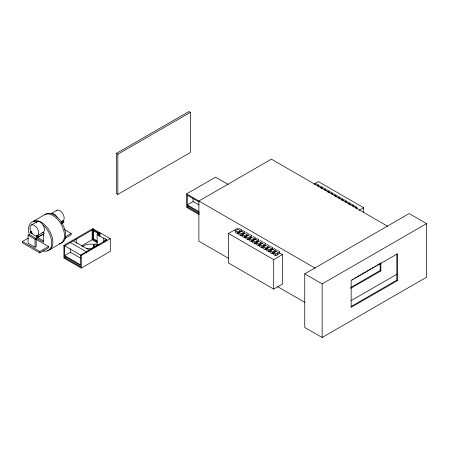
<?xml version="1.0" encoding="UTF-8"?>
<svg xmlns="http://www.w3.org/2000/svg" width="449" height="449" viewBox="0 0 449 449"><rect width="100%" height="100%" fill="white"/><g stroke="black" fill="none" stroke-linecap="round" stroke-linejoin="round"><path stroke-width="0.67" d="M235.136 230.651L237.459 231.993L239.485 230.82L241.225 229.142L241.225 230.82L239.485 232.492L237.459 233.665L235.136 232.324L235.136 230.651L240.069 228.474M242.46 234.793L240.939 235.674L238.615 234.333L238.615 232.661L240.939 234.002L242.965 232.829L244.705 231.151L244.705 232.829L243.403 234.086M242.095 234.67L244.419 236.011L246.445 234.838L248.185 233.16L248.185 234.838L246.445 236.511L244.419 237.684L242.095 236.342L242.095 234.67L247.029 232.492M249.419 238.812L247.899 239.693L245.575 238.352L245.575 236.679L247.899 238.021L249.93 236.848L251.67 235.169L251.67 236.848L250.362 238.105M253.41 238.857L255.15 237.179L255.15 238.857L253.41 240.529L253.41 238.857L251.378 240.03L249.055 238.688L249.055 240.361L251.378 241.702L252.394 241.119M256.379 242.83L254.858 243.712L252.54 242.37L252.54 240.698L254.858 242.039L256.89 240.866L258.63 239.188L258.63 240.866L257.322 242.123M256.02 242.707L258.338 244.048L260.369 242.875L262.109 241.197L262.109 242.875L260.369 244.548L258.338 245.721L256.02 244.379L256.02 242.707L260.948 240.529M263.849 246.557L261.818 247.73L259.5 246.389L259.5 244.716L261.818 246.058L263.849 244.885L265.589 243.206L265.589 244.885L264.281 246.142M267.329 246.894L269.069 245.216L269.069 246.894L267.329 248.566L267.329 246.894L265.297 248.067L262.979 246.726L262.979 248.398L265.297 249.739L266.313 249.156M270.809 248.903L270.809 250.576L268.777 251.749L266.459 250.407L266.459 248.735L268.777 250.076L270.809 248.903L272.549 247.225L272.549 248.903L271.247 250.16M274.288 250.912L274.288 252.585L272.257 253.758L269.939 252.417L269.939 250.744L272.257 252.085L274.288 250.912L276.028 249.234L276.028 250.912L274.726 252.17M273.419 252.753L275.742 254.095L277.768 252.922L279.508 251.244L279.508 252.922L277.768 254.594L275.742 255.767L273.419 254.426L273.419 252.753L278.352 250.576M30.128 232.088L30.897 231.538L31.98 233.272L31.211 233.828L30.942 233.396L31.424 233.048L30.88 232.178L30.397 232.526L30.128 232.088L31.29 231.42M63.898 245.362L80.579 255.105L80.579 264.815L64.628 255.604L64.628 245.895L93.628 229.153L110.302 238.666L110.302 251.339L81.303 268.081L63.898 258.035L63.898 245.362L92.904 228.62L93.628 229.153L93.628 238.862L81.544 245.839M110.302 238.666L81.303 255.408L80.579 255.105L106.677 240.041L106.677 239.609L103.781 237.931L103.781 242.527M116.381 153.378L188.883 111.52L190.337 112.357L190.337 152.542L117.829 194.406L116.381 193.57L116.381 153.378L117.829 154.22L190.337 112.357M31.464 224.927L37.267 221.576M56.989 210.188L51.186 213.539A6.151 3.553 60 0 1 57.326 217.574M28.085 235.209L29.247 234.535L36.206 238.554L36.206 246.591L35.05 247.264L28.085 243.246L28.085 235.209L35.05 239.227L36.206 238.554M31.211 233.828L32.373 233.16M35.954 239.244L48.554 246.523L48.554 247.859L39.849 252.882L22.45 242.836L22.45 241.5L28.248 238.15M37.767 235.512L43.57 232.161L44.333 233.609L38.26 237.078L37.783 236.168L37.233 236.404L37.71 237.313L37.441 237.431L36.678 235.978L37.767 235.512L38.53 236.96L38.26 237.078M60.974 222.115L63.292 220.773L64.055 222.221L61.462 223.681M37.441 237.431L43.514 233.963M61.496 223.58L63.236 222.575L62.961 222.693M36.638 235.624L36.638 238.307L37.8 237.633L43.604 240.984M22.45 241.5L39.849 251.547L48.554 246.523M65.374 236.808L71.172 233.458L71.172 234.799L64.213 238.817M49.485 249.835L61.086 243.133M100.009 236.303L100.009 232.84L99.285 233.256L98.415 232.756L97.686 233.171L97.686 234.558M98.32 244.924L97.107 244.222L97.107 234.513L98.555 233.676L98.555 235.759M64.628 255.604L70.426 252.259L80.472 258.057M64.628 257.614L80.579 266.824L80.579 265.651L64.628 256.446L64.628 257.614L65.835 256.918M93.426 245.277L95.749 243.936L97.478 244.935L95.16 246.277L93.426 245.277L93.426 246.619L94.582 247.281M103.781 241.281L106.677 239.609M91.108 248.628L94.587 246.619M199.176 214.577L186.576 207.303L186.576 193.906L215.576 177.164L228.176 184.438M199.115 201.983L187.3 195.163L187.3 204.873L193.098 201.528L199.008 204.935M199.115 212.534L187.3 205.709L187.3 206.882L188.507 206.186M279.508 252.922L282.41 254.594L282.41 284.065L273.71 289.089L228.468 262.968L228.468 233.497L237.167 228.474L238.329 229.142M314.311 183.933L318.375 181.592L363.617 207.713L363.617 212.512M314.822 184.646L316.343 183.77L318.661 185.106L318.661 186.784M317.14 185.987L318.661 185.106M238.615 232.661L243.549 230.483M318.302 186.655L319.823 185.779L322.141 187.115L322.141 188.793M320.62 187.996L322.141 187.115M321.781 188.664L323.302 187.789L325.62 189.124L325.62 190.803M324.099 190.006L325.62 189.124M245.575 236.679L250.508 234.501M325.261 190.673L326.782 189.798L329.106 191.134L329.106 192.251M327.579 192.015L329.106 191.134M249.055 238.688L253.988 236.511M328.741 192.683L330.262 191.807L332.586 193.143L332.586 194.821M331.059 194.024L332.586 193.143M252.54 240.698L257.468 238.52M332.221 194.692L333.742 193.816L336.065 195.152L336.065 196.83M334.539 196.033L336.065 195.152M335.7 196.701L337.221 195.826L339.545 197.162L339.545 198.84M338.024 198.043L339.545 197.162M259.5 244.716L264.427 242.539M339.18 198.711L340.701 197.835L343.025 199.171L343.025 200.288M341.504 200.052L343.025 199.171M262.979 246.726L267.907 244.548M342.66 200.72L344.187 199.844L346.505 201.18L346.505 202.858M344.984 202.061L346.505 201.18M266.459 248.735L271.387 246.557M346.14 202.729L347.666 201.854L349.984 203.189L349.984 204.867M348.463 204.071L349.984 203.189M269.939 250.744L274.867 248.566M349.619 204.738L351.146 203.863L353.464 205.199L353.464 206.877M352.448 205.788L353.464 205.199M353.105 206.748L354.626 205.872L356.944 207.208L356.944 208.886M355.423 208.089L356.944 207.208M228.468 233.497L273.71 259.617L282.41 254.594M358.976 210.39L363.617 207.713M304.742 273.851L409.151 213.572L426.55 223.619L426.55 277.201L322.141 337.48L304.742 327.433L304.742 273.851L322.141 283.897L426.55 223.619M351.932 279.761L353.122 279.07M354.312 278.386L355.501 277.701M356.691 277.011L360.856 274.608M362.046 273.918L365.615 271.858M366.805 271.174L370.969 268.766M372.159 268.081L373.349 267.396M374.539 266.706L375.729 266.021M376.919 265.331L379.893 263.614M350.618 287.551L380.146 270.5L380.87 270.921L380.87 262.676M350.742 288.32L380.87 270.921M351.023 300.712L396.944 274.199M351.023 306.572L396.821 280.131L397.55 280.546L397.55 253.758L351.146 280.546L351.146 307.341L397.55 280.546M62.198 221.245L63.292 220.773M86.376 248.432L92.18 248.432M387.745 226.33L271.387 159.154L198.885 201.012L198.885 241.203L228.58 258.343M186.576 193.906L315.237 268.188M241.225 230.82L242.387 231.488M255.15 238.857L256.306 239.525M272.549 248.903L273.71 249.571M187.3 204.873L199.115 211.698M187.3 206.882L199.115 213.707M277.667 286.687L304.938 302.43M98.555 233.676L92.18 229.989L92.18 239.699L97.136 242.561M97.107 234.513L103.781 238.363M105.521 239.368L106.677 240.041M93.628 238.862L97.107 240.872M97.31 241.826L92.904 239.283L92.904 228.62M64.572 229.647L71.172 233.458M73.327 240.9L89.278 250.104M70.426 242.572L86.376 251.782L86.376 253.163M36.638 238.307L43.604 242.325L43.604 234.288M92.904 229.568L98.415 232.756M396.821 254.027L396.821 280.131M380.146 263.63L380.146 270.5M322.141 283.897L322.141 337.48M277.768 252.922L277.768 254.594M275.742 254.095L275.742 255.767M273.71 259.617L273.71 289.089M272.257 252.085L272.257 253.758M268.777 250.076L268.777 251.749M265.297 248.067L265.297 249.739M263.849 244.885L263.849 246.001M261.818 246.058L261.818 247.73M260.369 242.875L260.369 244.548M258.338 244.048L258.338 245.721M256.89 240.866L256.89 242.539M254.858 242.039L254.858 243.712M251.378 240.03L251.378 241.702M249.93 236.848L249.93 238.52M247.899 238.021L247.899 239.693M246.445 234.838L246.445 236.511M244.419 236.011L244.419 237.684M242.965 232.829L242.965 234.501M240.939 234.002L240.939 235.674M239.485 230.82L239.485 232.492M237.459 231.993L237.459 233.665M193.098 198.065L193.098 201.528M117.829 154.22L117.829 194.406M99.285 233.256L99.285 236.028M81.303 255.408L81.303 268.081M76.229 239.222L76.229 243.375M70.426 248.797L70.426 252.259M39.849 251.547L39.849 252.882M35.05 239.227L35.05 247.264M82.201 246.905A9.844 5.685 0 0 1 95.081 244.649M59.324 243.785A16.405 9.474 60 0 0 61.85 225.611A16.405 9.474 60 0 0 44.681 214.717L33.08 221.419A16.405 9.474 60 0 1 50.484 232.784A16.405 9.474 60 0 1 47.083 250.576M56.237 210.738A6.151 3.553 60 0 1 62.725 213.528A6.151 3.553 60 0 1 62.703 221.065M42.975 232.453A6.151 3.553 60 0 1 42.032 232.627M36.01 223.007A6.151 3.553 60 0 1 42.06 223.636A6.151 3.553 60 0 1 43.727 231.903M43.126 225.089A16.405 9.474 60 0 1 51.725 242.993A16.405 9.474 60 0 1 43.126 250.969M29.404 235.237A16.405 9.474 60 0 1 37.121 221.621M44.838 214.79A16.405 9.474 60 0 1 62.248 223.523A16.405 9.474 60 0 1 61.103 242.965M43.901 235.742A13.947 8.054 60 0 1 42.958 234.176M30.049 228.861A6.151 3.553 60 0 0 37.177 235.798A6.151 3.553 60 0 0 35.735 226.431A6.151 3.553 60 0 0 30.049 228.861"/></g></svg>
